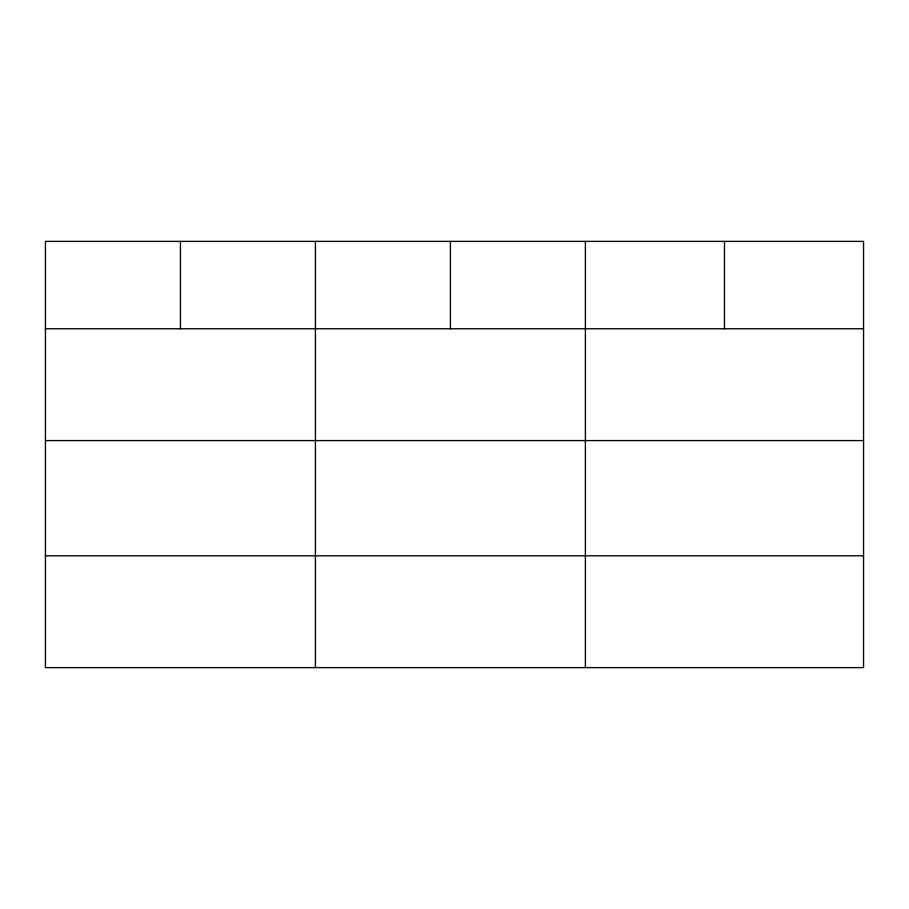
<?xml version="1.0" encoding="UTF-8"?>
<svg xmlns="http://www.w3.org/2000/svg" width="909" height="909" viewBox="0 0 909 909"><rect width="100%" height="100%" fill="white"/><g stroke="black" fill="none" stroke-linecap="round" stroke-linejoin="round"><path stroke-width="1.36" d="M863.55 440.592L863.55 241.385L45.45 241.385L45.45 667.615L863.55 667.615L863.55 440.592L45.45 440.592M45.45 328.774L863.55 328.774M45.45 555.797L863.55 555.797M724.473 241.385L724.473 328.774M585.396 241.385L585.396 667.615M450.409 241.385L450.409 328.774M315.423 241.385L315.423 667.615M180.437 241.385L180.437 328.774"/></g></svg>
